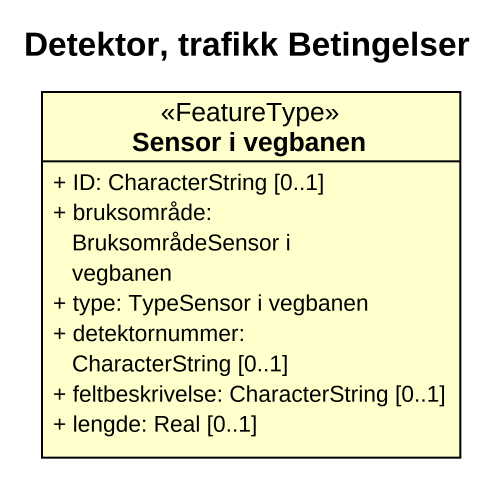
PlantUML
@startuml
title Detektor, trafikk Betingelser
hide circle
hide empty members
skinparam classAttributeIconSize 0
class "Sensor i vegbanen" as Sensor_i_vegbanen <<FeatureType>> {
  + ID: CharacterString [0..1]
  + bruksområde: BruksområdeSensor i vegbanen
  + type: TypeSensor i vegbanen
  + detektornummer: CharacterString [0..1]
  + feltbeskrivelse: CharacterString [0..1]
  + lengde: Real [0..1]
}
@enduml
